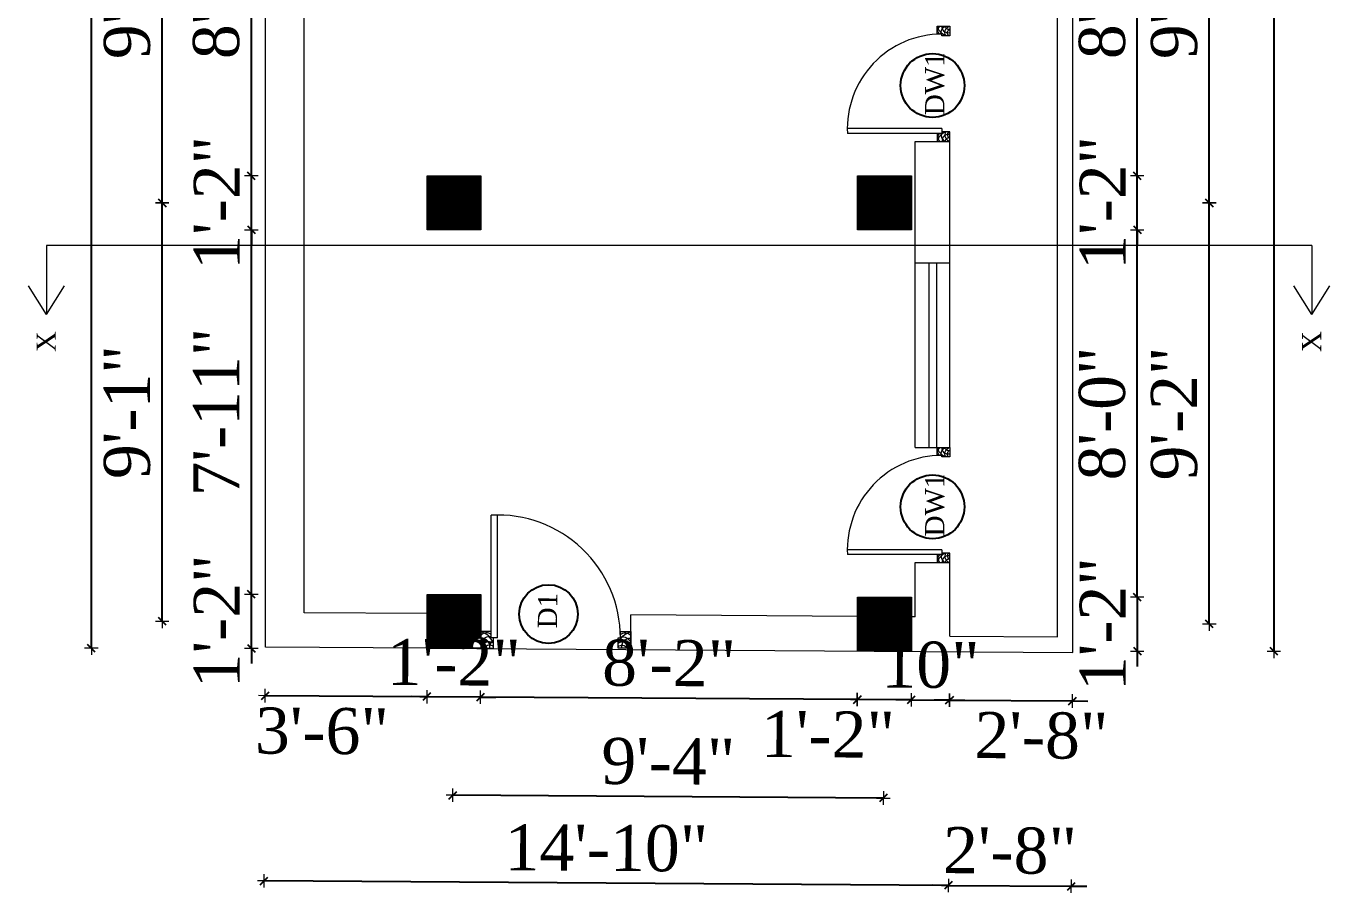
# Model space of a CAD drawing. Header units: inches. Extents: x 4069 to 291496, y -47643 to 12535.
# Drawn here: x 31927.5 to 32266.7, y 2605.8 to 2831.4 of the extents above; entities that cross this region are included whole.
import ezdxf

# ---------------------------------------------------------------- set-up
doc = ezdxf.new("R2010")
doc.units = ezdxf.units.IN
doc.header["$LTSCALE"] = 5
doc.header["$MEASUREMENT"] = 0
for name, color, linetype, lineweight in [('A-WALL', 7, 'Continuous', 9), ('Dimension', 7, 'Continuous', 18), ('DOOR', 62, 'Continuous', 0)]:
    doc.layers.add(name, color=color, linetype=linetype, lineweight=lineweight)
doc.layers.add('dim line', color=7, linetype='Continuous', lineweight=15, true_color=0xfab2b2)
doc.layers.add('TEXT', color=6, linetype='Continuous')
doc.layers.add('WALL', color=7, linetype='Continuous')
doc.styles.add('ordinary', font='times.ttf')
doc.dimstyles.new('Copy of 96', dxfattribs={"dimtxt": 7, "dimasz": 4, "dimexe": 0.5, "dimexo": 0.5, "dimgap": 3, "dimtad": 1, "dimdec": 1, "dimzin": 11, "dimdsep": 46, "dimlunit": 4, "dimtxsty": 'ordinary', "dimblk": 'OBLIQUE', "dimcen": 0.09, "dimse1": 1, "dimse2": 1, "dimclrt": 6, "dimazin": 0, "dimtfac": 1, "dimtdec": 1, "dimtix": 1, "dimtmove": 2, "dimatfit": 3, "dimldrblk": 'leader', "dimfxl": 0.5, "dimfxlon": 1, "dimtolj": 1, "dimtzin": 0, "dimarcsym": 0})
pattern_1 = [(135, (33647.55626, -21643.7062), (-0.08838834765, -0.08838834765), [])]

# ---------------------------------------------------------------- blocks, each defined once
blk = doc.blocks.new('A$C27B36B59')
at = {"layer": 'DOOR'}
for p, q in [((0, 4), (0, 0)), ((2.5, 4), (0, 4)), ((2.5, 2.5), (2.5, 4)), ((0, 0), (3, 0)), ((3, 2.5), (2.5, 2.5)), ((3, 0), (3, 2.5))]:
    blk.add_line(p, q, dxfattribs=at)
for centre, radius, start, end in [((-1.4, -0.54), 4.75, 22.1411, 72.838), ((1.34, 2.09), 1.64, 45.138, 144.8948), ((2.21, 0.3), 2.49, 83.3149, 152.658), ((0.13, 0.37), 2.05, 349.4875, 93.6805), ((1.96, -0.47), 2.01, 58.7447, 166.495), ((-0.06, 0.32), 1.13, 343.542, 86.947), ((2.08, -0.4), 1.17, 38.2816, 160.1519)]:
    blk.add_arc(centre, radius, start, end, dxfattribs=at)
blk = doc.blocks.new('D2')
at = {"layer": 'DOOR'}
for p, q in [((74473.95, 24047.59), (74473.95, 24018.09)), ((74473.95, 24047.59), (74475.45, 24047.59)), ((74475.45, 24047.59), (74475.45, 24018.13))]:
    blk.add_line(p, q, dxfattribs=at)
blk.add_arc((74473.95, 24047.59), 29.5, 180, 272.9146, dxfattribs=at)
at = {"layer": 'DOOR', "xscale": -1, "rotation": 180}
blk.add_blockref('A$C27B36B59', (74441.95, 24050.09), dxfattribs=at)
at = {"layer": 'DOOR', "rotation": 180}
blk.add_blockref('A$C27B36B59', (74477.95, 24050.09), dxfattribs=at)
blk = doc.blocks.new('oblique')
at = {"color": 0, "lineweight": -2}
blk.add_line((0.25, 0.25), (-0.25, -0.25), dxfattribs=at)
at = {"layer": 'dim line', "lineweight": 9}
for p, q in [((-0.4375, 0), (0.4375, 0)), ((0, 0.4375), (0, -0.4375))]:
    blk.add_line(p, q, dxfattribs=at)
blk = doc.blocks.new('*D1036')
at = {"layer": 'A-WALL', "color": 0, "lineweight": -2, "ltscale": 50, "transparency": 16777216}
for p, q in [((32216.59, 2682.75), (32216.59, 2686.75)), ((32216.59, 2682.75), (32216.59, 2668.75)), ((32216.59, 2668.75), (32216.59, 2664.75))]:
    blk.add_line(p, q, dxfattribs=at)
at = {"layer": 'Defpoints', "color": 0, "ltscale": 50, "transparency": 16777216}
for p in [(32157.84, 2682.75, -58.17), (32157.84, 2668.75, -58.17), (32216.59, 2668.75)]:
    blk.add_point(p, dxfattribs=at)
at = {"layer": 'A-WALL', "color": 0, "lineweight": -2, "ltscale": 50, "transparency": 16777216, "xscale": 4, "yscale": 4, "zscale": 4}
for p, rotation in [((32216.59, 2682.75), 270), ((32216.59, 2668.75), 90)]:
    blk.add_blockref('oblique', p, dxfattribs=dict(at, rotation=rotation))
at = {"layer": 'A-WALL', "color": 6, "ltscale": 50, "transparency": 16777216, "insert": (32207.59, 2675.75), "char_height": 12, "attachment_point": 5, "rotation": 90, "style": 'ordinary'}
blk.add_mtext('\\A1;1\'-2"', dxfattribs=at)
blk = doc.blocks.new('_OBLIQUE')
at = {"color": 0, "linetype": 'ByBlock'}
blk.add_line((-0.5, -0.5), (0.5, 0.5), dxfattribs=at)
blk = doc.blocks.new('leader')
at = {"layer": 'Dimension'}
for p, q in [((0, -4.328), (0, 4.328)), ((-4.424, 0), (4.424, 0))]:
    blk.add_line(p, q, dxfattribs=at)
blk = doc.blocks.new('*D1037')
at = {"layer": 'A-WALL', "color": 0, "lineweight": -2, "ltscale": 5, "transparency": 16777216}
blk.add_line((32216.59, 2682.75), (32216.59, 2778.37), dxfattribs=at)
at = {"layer": 'Defpoints', "color": 0, "ltscale": 5, "transparency": 16777216}
for p in [(32157.84, 2778.37, -58.17), (32216.59, 2778.37), (32157.84, 2682.75, -58.17)]:
    blk.add_point(p, dxfattribs=at)
at = {"layer": 'A-WALL', "color": 0, "lineweight": -2, "ltscale": 5, "transparency": 16777216, "xscale": 4, "yscale": 4, "zscale": 4}
for p, rotation in [((32216.59, 2778.37), 90), ((32216.59, 2682.75), 270)]:
    blk.add_blockref('oblique', p, dxfattribs=dict(at, rotation=rotation))
at = {"layer": 'A-WALL', "color": 6, "ltscale": 5, "transparency": 16777216, "insert": (32207.49, 2730.56), "char_height": 12, "attachment_point": 5, "rotation": 90, "style": 'ordinary'}
blk.add_mtext('\\A1;8\'-0"', dxfattribs=at)
blk = doc.blocks.new('*D1038')
at = {"layer": 'A-WALL', "color": 0, "lineweight": -2, "ltscale": 5, "transparency": 16777216}
for p, q in [((32216.59, 2792.37), (32216.59, 2796.37)), ((32216.59, 2778.37), (32216.59, 2792.37)), ((32216.59, 2778.37), (32216.59, 2774.37))]:
    blk.add_line(p, q, dxfattribs=at)
at = {"layer": 'Defpoints', "color": 0, "ltscale": 5, "transparency": 16777216}
for p in [(32157.84, 2792.37, -58.17), (32216.59, 2792.37), (32157.84, 2778.37, -58.17)]:
    blk.add_point(p, dxfattribs=at)
at = {"layer": 'A-WALL', "color": 0, "lineweight": -2, "ltscale": 5, "transparency": 16777216, "xscale": 4, "yscale": 4, "zscale": 4}
for p, rotation in [((32216.59, 2792.37), 270), ((32216.59, 2778.37), 90)]:
    blk.add_blockref('oblique', p, dxfattribs=dict(at, rotation=rotation))
at = {"layer": 'A-WALL', "color": 6, "ltscale": 5, "transparency": 16777216, "insert": (32207.59, 2785.37), "char_height": 12, "attachment_point": 5, "rotation": 90, "style": 'ordinary'}
blk.add_mtext('\\A1;1\'-2"', dxfattribs=at)
blk = doc.blocks.new('*D1039')
at = {"layer": 'A-WALL', "color": 0, "lineweight": -2, "ltscale": 5, "transparency": 16777216}
blk.add_line((32216.59, 2792.37), (32216.59, 2887.99), dxfattribs=at)
at = {"layer": 'Defpoints', "color": 0, "ltscale": 5, "transparency": 16777216}
for p in [(32157.84, 2887.99, -58.17), (32216.59, 2887.99), (32157.84, 2792.37, -58.17)]:
    blk.add_point(p, dxfattribs=at)
at = {"layer": 'A-WALL', "color": 0, "lineweight": -2, "ltscale": 5, "transparency": 16777216, "xscale": 4, "yscale": 4, "zscale": 4}
for p, rotation in [((32216.59, 2887.99), 90), ((32216.59, 2792.37), 270)]:
    blk.add_blockref('oblique', p, dxfattribs=dict(at, rotation=rotation))
at = {"layer": 'A-WALL', "color": 6, "ltscale": 5, "transparency": 16777216, "insert": (32207.49, 2840.18), "char_height": 12, "attachment_point": 5, "rotation": 90, "style": 'ordinary'}
blk.add_mtext('\\A1;8\'-0"', dxfattribs=at)
blk = doc.blocks.new('*D930')
at = {"layer": 'A-WALL', "color": 0, "lineweight": -2, "ltscale": 5, "transparency": 16777216}
blk.add_line((32235.34, 2675.75), (32235.34, 2785.37), dxfattribs=at)
at = {"layer": 'Defpoints', "color": 0, "ltscale": 5, "transparency": 16777216}
for p in [(32150.84, 2785.37, -58.17), (32235.34, 2785.37), (32150.84, 2675.75, -58.17)]:
    blk.add_point(p, dxfattribs=at)
at = {"layer": 'A-WALL', "color": 0, "lineweight": -2, "ltscale": 5, "transparency": 16777216, "xscale": 4, "yscale": 4, "zscale": 4}
for p, rotation in [((32235.34, 2785.37), 90), ((32235.34, 2675.75), 270)]:
    blk.add_blockref('oblique', p, dxfattribs=dict(at, rotation=rotation))
at = {"layer": 'A-WALL', "color": 6, "ltscale": 5, "transparency": 16777216, "insert": (32226.22, 2730.56), "char_height": 12, "attachment_point": 5, "rotation": 90, "style": 'ordinary'}
blk.add_mtext('\\A1;9\'-2"', dxfattribs=at)
blk = doc.blocks.new('*D1043')
at = {"layer": 'A-WALL', "color": 0, "lineweight": -2, "ltscale": 5, "transparency": 16777216}
blk.add_line((32235.34, 2785.37), (32235.34, 2894.99), dxfattribs=at)
at = {"layer": 'Defpoints', "color": 0, "ltscale": 5, "transparency": 16777216}
for p in [(32150.84, 2894.99, -58.17), (32235.34, 2894.99), (32150.84, 2785.37, -58.17)]:
    blk.add_point(p, dxfattribs=at)
at = {"layer": 'A-WALL', "color": 0, "lineweight": -2, "ltscale": 5, "transparency": 16777216, "xscale": 4, "yscale": 4, "zscale": 4}
for p, rotation in [((32235.34, 2894.99), 90), ((32235.34, 2785.37), 270)]:
    blk.add_blockref('oblique', p, dxfattribs=dict(at, rotation=rotation))
at = {"layer": 'A-WALL', "color": 6, "ltscale": 5, "transparency": 16777216, "insert": (32226.22, 2840.18), "char_height": 12, "attachment_point": 5, "rotation": 90, "style": 'ordinary'}
blk.add_mtext('\\A1;9\'-2"', dxfattribs=at)
blk = doc.blocks.new('*D931')
at = {"layer": 'A-WALL', "color": 0, "lineweight": -2, "ltscale": 5, "transparency": 16777216}
blk.add_line((32252.15, 3082.33), (32252.15, 2668.66), dxfattribs=at)
at = {"layer": 'Defpoints', "color": 0, "ltscale": 5, "transparency": 16777216}
for p in [(32047.5, 3082.33, -58), (32157.84, 2668.66, -58.17), (32252.15, 2668.66)]:
    blk.add_point(p, dxfattribs=at)
at = {"layer": 'A-WALL', "color": 0, "lineweight": -2, "ltscale": 5, "transparency": 16777216, "xscale": 4, "yscale": 4, "zscale": 4}
for p, rotation in [((32252.15, 3082.33), 90), ((32252.15, 2668.66), 270)]:
    blk.add_blockref('oblique', p, dxfattribs=dict(at, rotation=rotation))
at = {"layer": 'A-WALL', "color": 6, "ltscale": 5, "transparency": 16777216, "insert": (32243.05, 2875.49), "char_height": 12, "attachment_point": 5, "rotation": 90, "style": 'ordinary'}
blk.add_mtext('\\A1;34\'-6"', dxfattribs=at)
blk = doc.blocks.new('*D1045')
at = {"layer": 'A-WALL', "color": 0, "lineweight": -2, "ltscale": 50, "transparency": 16777216}
for p, q in [((31986.13, 2683.48), (31986.13, 2687.48)), ((31986.13, 2669.48), (31986.13, 2683.48)), ((31986.13, 2669.48), (31986.13, 2665.48))]:
    blk.add_line(p, q, dxfattribs=at)
at = {"layer": 'Defpoints', "color": 0, "ltscale": 50, "transparency": 16777216}
for p in [(31986.13, 2683.48), (32031.84, 2683.48, -58.17), (32031.84, 2669.48, -58.17)]:
    blk.add_point(p, dxfattribs=at)
at = {"layer": 'A-WALL', "color": 0, "lineweight": -2, "ltscale": 50, "transparency": 16777216, "xscale": 4, "yscale": 4, "zscale": 4}
for p, rotation in [((31986.13, 2683.48), 270), ((31986.13, 2669.48), 90)]:
    blk.add_blockref('oblique', p, dxfattribs=dict(at, rotation=rotation))
at = {"layer": 'A-WALL', "color": 6, "ltscale": 50, "transparency": 16777216, "insert": (31977.13, 2676.48), "char_height": 12, "attachment_point": 5, "rotation": 90, "style": 'ordinary'}
blk.add_mtext('\\A1;1\'-2"', dxfattribs=at)
blk = doc.blocks.new('*D1046')
at = {"layer": 'A-WALL', "color": 0, "lineweight": -2, "ltscale": 5, "transparency": 16777216}
blk.add_line((31986.13, 2683.48), (31986.13, 2778.37), dxfattribs=at)
at = {"layer": 'Defpoints', "color": 0, "ltscale": 5, "transparency": 16777216}
for p in [(31986.13, 2778.37), (32031.84, 2778.37, -58.17), (32031.84, 2683.48, -58.17)]:
    blk.add_point(p, dxfattribs=at)
at = {"layer": 'A-WALL', "color": 0, "lineweight": -2, "ltscale": 5, "transparency": 16777216, "xscale": 4, "yscale": 4, "zscale": 4}
for p, rotation in [((31986.13, 2778.37), 90), ((31986.13, 2683.48), 270)]:
    blk.add_blockref('oblique', p, dxfattribs=dict(at, rotation=rotation))
at = {"layer": 'A-WALL', "color": 6, "ltscale": 5, "transparency": 16777216, "insert": (31977, 2730.93), "char_height": 12, "attachment_point": 5, "rotation": 90, "style": 'ordinary'}
blk.add_mtext('\\A1;7\'-11"', dxfattribs=at)
blk = doc.blocks.new('*D932')
at = {"layer": 'A-WALL', "color": 0, "lineweight": -2, "ltscale": 5, "transparency": 16777216}
for p, q in [((31986.13, 2792.37), (31986.13, 2796.37)), ((31986.13, 2778.37), (31986.13, 2792.37)), ((31986.13, 2778.37), (31986.13, 2774.37))]:
    blk.add_line(p, q, dxfattribs=at)
at = {"layer": 'Defpoints', "color": 0, "ltscale": 5, "transparency": 16777216}
for p in [(31986.13, 2792.37), (32031.84, 2792.37, -58.17), (32031.84, 2778.37, -58.17)]:
    blk.add_point(p, dxfattribs=at)
at = {"layer": 'A-WALL', "color": 0, "lineweight": -2, "ltscale": 5, "transparency": 16777216, "xscale": 4, "yscale": 4, "zscale": 4}
for p, rotation in [((31986.13, 2792.37), 270), ((31986.13, 2778.37), 90)]:
    blk.add_blockref('oblique', p, dxfattribs=dict(at, rotation=rotation))
at = {"layer": 'A-WALL', "color": 6, "ltscale": 5, "transparency": 16777216, "insert": (31977.13, 2785.37), "char_height": 12, "attachment_point": 5, "rotation": 90, "style": 'ordinary'}
blk.add_mtext('\\A1;1\'-2"', dxfattribs=at)
blk = doc.blocks.new('*D1047')
at = {"layer": 'A-WALL', "color": 0, "lineweight": -2, "ltscale": 5, "transparency": 16777216}
blk.add_line((31986.13, 2792.37), (31986.13, 2887.99), dxfattribs=at)
at = {"layer": 'Defpoints', "color": 0, "ltscale": 5, "transparency": 16777216}
for p in [(31986.13, 2887.99), (32031.84, 2887.99, -58.17), (32031.84, 2792.37, -58.17)]:
    blk.add_point(p, dxfattribs=at)
at = {"layer": 'A-WALL', "color": 0, "lineweight": -2, "ltscale": 5, "transparency": 16777216, "xscale": 4, "yscale": 4, "zscale": 4}
for p, rotation in [((31986.13, 2887.99), 90), ((31986.13, 2792.37), 270)]:
    blk.add_blockref('oblique', p, dxfattribs=dict(at, rotation=rotation))
at = {"layer": 'A-WALL', "color": 6, "ltscale": 5, "transparency": 16777216, "insert": (31977.02, 2840.18), "char_height": 12, "attachment_point": 5, "rotation": 90, "style": 'ordinary'}
blk.add_mtext('\\A1;8\'-0"', dxfattribs=at)
blk = doc.blocks.new('*D934')
at = {"layer": 'A-WALL', "color": 0, "lineweight": -2, "ltscale": 5, "transparency": 16777216}
blk.add_line((31962.93, 2676.48), (31962.93, 2785.37), dxfattribs=at)
at = {"layer": 'Defpoints', "color": 0, "ltscale": 5, "transparency": 16777216}
for p in [(31962.93, 2785.37), (32038.84, 2785.37, -58.17), (32038.84, 2676.48, -58.17)]:
    blk.add_point(p, dxfattribs=at)
at = {"layer": 'A-WALL', "color": 0, "lineweight": -2, "ltscale": 5, "transparency": 16777216, "xscale": 4, "yscale": 4, "zscale": 4}
for p, rotation in [((31962.93, 2785.37), 90), ((31962.93, 2676.48), 270)]:
    blk.add_blockref('oblique', p, dxfattribs=dict(at, rotation=rotation))
at = {"layer": 'A-WALL', "color": 6, "ltscale": 5, "transparency": 16777216, "insert": (31953.81, 2730.93), "char_height": 12, "attachment_point": 5, "rotation": 90, "style": 'ordinary'}
blk.add_mtext('\\A1;9\'-1"', dxfattribs=at)
blk = doc.blocks.new('*D1050')
at = {"layer": 'A-WALL', "color": 0, "lineweight": -2, "ltscale": 5, "transparency": 16777216}
blk.add_line((31962.93, 2785.37), (31962.93, 2894.99), dxfattribs=at)
at = {"layer": 'Defpoints', "color": 0, "ltscale": 5, "transparency": 16777216}
for p in [(31962.93, 2894.99), (32038.84, 2894.99, -58.17), (32038.84, 2785.37, -58.17)]:
    blk.add_point(p, dxfattribs=at)
at = {"layer": 'A-WALL', "color": 0, "lineweight": -2, "ltscale": 5, "transparency": 16777216, "xscale": 4, "yscale": 4, "zscale": 4}
for p, rotation in [((31962.93, 2894.99), 90), ((31962.93, 2785.37), 270)]:
    blk.add_blockref('oblique', p, dxfattribs=dict(at, rotation=rotation))
at = {"layer": 'A-WALL', "color": 6, "ltscale": 5, "transparency": 16777216, "insert": (31953.81, 2840.18), "char_height": 12, "attachment_point": 5, "rotation": 90, "style": 'ordinary'}
blk.add_mtext('\\A1;9\'-2"', dxfattribs=at)
blk = doc.blocks.new('*D935')
at = {"layer": 'A-WALL', "color": 0, "lineweight": -2, "ltscale": 5, "transparency": 16777216}
blk.add_line((31944.5, 2669.48), (31944.5, 3082.33), dxfattribs=at)
at = {"layer": 'Defpoints', "color": 0, "ltscale": 5, "transparency": 16777216}
for p in [(31944.5, 3082.33), (32047.5, 3082.33, -58), (32031.84, 2669.48, -58.17)]:
    blk.add_point(p, dxfattribs=at)
at = {"layer": 'A-WALL', "color": 0, "lineweight": -2, "ltscale": 5, "transparency": 16777216, "xscale": 4, "yscale": 4, "zscale": 4}
for p, rotation in [((31944.5, 3082.33), 90), ((31944.5, 2669.48), 270)]:
    blk.add_blockref('oblique', p, dxfattribs=dict(at, rotation=rotation))
at = {"layer": 'A-WALL', "color": 6, "ltscale": 5, "transparency": 16777216, "insert": (31935.4, 2875.91), "char_height": 12, "attachment_point": 5, "rotation": 90, "style": 'ordinary'}
blk.add_mtext('\\A1;34\'-5"', dxfattribs=at)
blk = doc.blocks.new('*D936')
at = {"layer": 'A-WALL', "color": 0, "lineweight": -2, "ltscale": 50, "transparency": 16777216}
blk.add_line((32157.75, 2656.03), (32143.75, 2656.13), dxfattribs=at)
at = {"layer": 'Defpoints', "color": 0, "ltscale": 50, "transparency": 16777216}
for p in [(32143.84, 2668.75, -58.17), (32157.84, 2668.66, -58.17), (32143.75, 2656.13)]:
    blk.add_point(p, dxfattribs=at)
at = {"layer": 'A-WALL', "color": 0, "lineweight": -2, "ltscale": 50, "transparency": 16777216, "xscale": 4, "yscale": 4, "zscale": 4}
for p, rotation in [((32143.75, 2656.13), 179.6259071472626), ((32157.75, 2656.03), 359.6259071472626)]:
    blk.add_blockref('oblique', p, dxfattribs=dict(at, rotation=rotation))
at = {"layer": 'A-WALL', "color": 6, "ltscale": 50, "transparency": 16777216, "insert": (32136.14, 2647.08), "char_height": 12, "attachment_point": 5, "rotation": 359.6259, "style": 'ordinary'}
blk.add_mtext('\\A1;1\'-2"', dxfattribs=at)
blk = doc.blocks.new('*D937')
at = {"layer": 'A-WALL', "color": 0, "lineweight": -2, "ltscale": 5, "transparency": 16777216}
blk.add_line((32143.75, 2656.13), (32045.75, 2656.76), dxfattribs=at)
at = {"layer": 'Defpoints', "color": 0, "ltscale": 5, "transparency": 16777216}
for p in [(32045.84, 2669.48, -58.17), (32143.84, 2668.75, -58.17), (32045.75, 2656.76)]:
    blk.add_point(p, dxfattribs=at)
at = {"layer": 'A-WALL', "color": 0, "lineweight": -2, "ltscale": 5, "transparency": 16777216, "xscale": 4, "yscale": 4, "zscale": 4}
for p, rotation in [((32045.75, 2656.76), 179.6259071471166), ((32143.75, 2656.13), 359.6259071471167)]:
    blk.add_blockref('oblique', p, dxfattribs=dict(at, rotation=rotation))
at = {"layer": 'A-WALL', "color": 6, "ltscale": 5, "transparency": 16777216, "insert": (32094.81, 2665.55), "char_height": 12, "attachment_point": 5, "rotation": 359.6259, "style": 'ordinary'}
blk.add_mtext('\\A1;8\'-2"', dxfattribs=at)
blk = doc.blocks.new('*D1052')
at = {"layer": 'A-WALL', "color": 0, "lineweight": -2, "ltscale": 5, "transparency": 16777216}
for p, q in [((32031.75, 2656.86), (32027.75, 2656.88)), ((32045.75, 2656.76), (32031.75, 2656.86)), ((32045.75, 2656.76), (32049.75, 2656.74))]:
    blk.add_line(p, q, dxfattribs=at)
at = {"layer": 'Defpoints', "color": 0, "ltscale": 5, "transparency": 16777216}
for p in [(32031.84, 2669.48, -58.17), (32045.84, 2669.48, -58.17), (32031.75, 2656.86)]:
    blk.add_point(p, dxfattribs=at)
at = {"layer": 'A-WALL', "color": 0, "lineweight": -2, "ltscale": 5, "transparency": 16777216, "xscale": 4, "yscale": 4, "zscale": 4}
for p, rotation in [((32031.75, 2656.86), 359.6259071471167), ((32045.75, 2656.76), 179.6259071471166)]:
    blk.add_blockref('oblique', p, dxfattribs=dict(at, rotation=rotation))
at = {"layer": 'A-WALL', "color": 6, "ltscale": 5, "transparency": 16777216, "insert": (32038.81, 2665.81), "char_height": 12, "attachment_point": 5, "rotation": 359.6259, "style": 'ordinary'}
blk.add_mtext('\\A1;1\'-2"', dxfattribs=at)
blk = doc.blocks.new('*D938')
at = {"layer": 'A-WALL', "color": 0, "lineweight": -2, "ltscale": 5, "transparency": 16777216}
blk.add_line((32150.54, 2630.5), (32038.54, 2631.23), dxfattribs=at)
at = {"layer": 'Defpoints', "color": 0, "ltscale": 5, "transparency": 16777216}
for p in [(32038.84, 2676.48, -58.17), (32150.84, 2675.75, -58.17), (32038.54, 2631.23)]:
    blk.add_point(p, dxfattribs=at)
at = {"layer": 'A-WALL', "color": 0, "lineweight": -2, "ltscale": 5, "transparency": 16777216, "xscale": 4, "yscale": 4, "zscale": 4}
for p, rotation in [((32038.54, 2631.23), 179.6259071471166), ((32150.54, 2630.5), 359.6259071471167)]:
    blk.add_blockref('oblique', p, dxfattribs=dict(at, rotation=rotation))
at = {"layer": 'A-WALL', "color": 6, "ltscale": 5, "transparency": 16777216, "insert": (32094.6, 2639.98), "char_height": 12, "attachment_point": 5, "rotation": 359.6259, "style": 'ordinary'}
blk.add_mtext('\\A1;9\'-4"', dxfattribs=at)
blk = doc.blocks.new('*D939')
at = {"layer": 'A-WALL', "color": 0, "lineweight": -2, "ltscale": 5, "transparency": 16777216}
blk.add_line((32167.44, 2607.77), (31989.44, 2608.93), dxfattribs=at)
at = {"layer": 'Defpoints', "color": 0, "ltscale": 5, "transparency": 16777216}
for p in [(31989.84, 2669.76, -58.17), (32167.84, 2668.59, -58.17), (31989.44, 2608.93)]:
    blk.add_point(p, dxfattribs=at)
at = {"layer": 'A-WALL', "color": 0, "lineweight": -2, "ltscale": 5, "transparency": 16777216, "xscale": 4, "yscale": 4, "zscale": 4}
for p, rotation in [((31989.44, 2608.93), 179.6259071471166), ((32167.44, 2607.77), 359.6259071471167)]:
    blk.add_blockref('oblique', p, dxfattribs=dict(at, rotation=rotation))
at = {"layer": 'A-WALL', "color": 6, "ltscale": 5, "transparency": 16777216, "insert": (32078.5, 2617.45), "char_height": 12, "attachment_point": 5, "rotation": 359.6259, "style": 'ordinary'}
blk.add_mtext('\\A1;14\'-10"', dxfattribs=at)
blk = doc.blocks.new('*D1058')
at = {"layer": 'A-WALL', "color": 0, "lineweight": -2, "ltscale": 5, "transparency": 16777216}
blk.add_line((32031.75, 2656.86), (31989.75, 2657.13), dxfattribs=at)
at = {"layer": 'Defpoints', "color": 0, "ltscale": 5, "transparency": 16777216}
for p in [(31989.84, 2669.76), (32031.84, 2669.48, -58.17), (31989.75, 2657.13)]:
    blk.add_point(p, dxfattribs=at)
at = {"layer": 'A-WALL', "color": 0, "lineweight": -2, "ltscale": 5, "transparency": 16777216, "xscale": 4, "yscale": 4, "zscale": 4}
for p, rotation in [((31989.75, 2657.13), 179.6259071471166), ((32031.75, 2656.86), 359.6259071471167)]:
    blk.add_blockref('oblique', p, dxfattribs=dict(at, rotation=rotation))
at = {"layer": 'A-WALL', "color": 6, "ltscale": 5, "transparency": 16777216, "insert": (32004.5, 2647.89), "char_height": 12, "attachment_point": 5, "rotation": 359.6259, "style": 'ordinary'}
blk.add_mtext('\\A1;3\'-6"', dxfattribs=at)
blk = doc.blocks.new('*D946')
at = {"layer": 'A-WALL', "color": 0, "lineweight": -2, "ltscale": 5, "transparency": 16777216}
for p, q in [((32157.75, 2656.03), (32153.75, 2656.06)), ((32157.75, 2656.03), (32167.75, 2655.97)), ((32167.75, 2655.97), (32171.75, 2655.94))]:
    blk.add_line(p, q, dxfattribs=at)
at = {"layer": 'Defpoints', "color": 0, "ltscale": 5, "transparency": 16777216}
for p in [(32157.84, 2668.66, -58.17), (32167.84, 2668.59, -58.17), (32167.75, 2655.97)]:
    blk.add_point(p, dxfattribs=at)
at = {"layer": 'A-WALL', "color": 0, "lineweight": -2, "ltscale": 5, "transparency": 16777216, "xscale": 4, "yscale": 4, "zscale": 4}
for p, rotation in [((32157.75, 2656.03), 359.6259071471167), ((32167.75, 2655.97), 179.6259071471166)]:
    blk.add_blockref('oblique', p, dxfattribs=dict(at, rotation=rotation))
at = {"layer": 'A-WALL', "color": 6, "ltscale": 5, "transparency": 16777216, "insert": (32162.81, 2665.1), "char_height": 12, "attachment_point": 5, "rotation": 359.6259, "style": 'ordinary'}
blk.add_mtext('\\A1;10"', dxfattribs=at)
blk = doc.blocks.new('*D1060')
at = {"layer": 'A-WALL', "color": 0, "lineweight": -2, "ltscale": 5, "transparency": 16777216}
for p, q in [((32167.75, 2655.97), (32163.75, 2655.99)), ((32167.75, 2655.97), (32199.75, 2655.76)), ((32199.75, 2655.76), (32203.75, 2655.73))]:
    blk.add_line(p, q, dxfattribs=at)
at = {"layer": 'Defpoints', "color": 0, "ltscale": 5, "transparency": 16777216}
for p in [(32167.84, 2668.59, -58.17), (32199.84, 2668.39), (32199.75, 2655.76)]:
    blk.add_point(p, dxfattribs=at)
at = {"layer": 'A-WALL', "color": 0, "lineweight": -2, "ltscale": 5, "transparency": 16777216, "xscale": 4, "yscale": 4, "zscale": 4}
for p, rotation in [((32167.75, 2655.97), 359.6259071471167), ((32199.75, 2655.76), 179.6259071471166)]:
    blk.add_blockref('oblique', p, dxfattribs=dict(at, rotation=rotation))
at = {"layer": 'A-WALL', "color": 6, "ltscale": 5, "transparency": 16777216, "insert": (32191.67, 2646.71), "char_height": 12, "attachment_point": 5, "rotation": 359.6259, "style": 'ordinary'}
blk.add_mtext('\\A1;2\'-8"', dxfattribs=at)
blk = doc.blocks.new('*D952')
at = {"layer": 'A-WALL', "color": 0, "lineweight": -2, "ltscale": 5, "transparency": 16777216}
for p, q in [((32167.44, 2607.77), (32163.44, 2607.8)), ((32167.44, 2607.77), (32199.44, 2607.56)), ((32199.44, 2607.56), (32203.44, 2607.53))]:
    blk.add_line(p, q, dxfattribs=at)
at = {"layer": 'Defpoints', "color": 0, "ltscale": 5, "transparency": 16777216}
for p in [(32167.84, 2668.59, -58.17), (32199.84, 2668.39, -58.17), (32199.44, 2607.56)]:
    blk.add_point(p, dxfattribs=at)
at = {"layer": 'A-WALL', "color": 0, "lineweight": -2, "ltscale": 5, "transparency": 16777216, "xscale": 4, "yscale": 4, "zscale": 4}
for p, rotation in [((32167.44, 2607.77), 359.6259071471167), ((32199.44, 2607.56), 179.6259071471166)]:
    blk.add_blockref('oblique', p, dxfattribs=dict(at, rotation=rotation))
at = {"layer": 'A-WALL', "color": 6, "ltscale": 5, "transparency": 16777216, "insert": (32183.5, 2616.77), "char_height": 12, "attachment_point": 5, "rotation": 359.6259, "style": 'ordinary'}
blk.add_mtext('\\A1;2\'-8"', dxfattribs=at)

msp = doc.modelspace()

# ---------------------------------------------------------------- hatches: boundary and pattern name
at = {"layer": 'A-WALL', "ltscale": 5}
h = msp.add_hatch(dxfattribs=at)
h.set_pattern_fill('ANSI31', color=256, angle=90)
h.set_pattern_definition(pattern_1)
h.paths.add_polyline_path([(32031.83512, 2792.37182), (32031.83512, 2778.37182), (32045.83512, 2778.37182), (32045.83512, 2792.37182)])
h = msp.add_hatch(dxfattribs=at)
h.set_pattern_fill('ANSI31', color=256, angle=90)
h.set_pattern_definition(pattern_1)
h.paths.add_polyline_path([(32157.83512, 2778.37182), (32157.83512, 2792.37182), (32143.83512, 2792.37182), (32143.83512, 2778.37182)])
h = msp.add_hatch(dxfattribs=at)
h.set_pattern_fill('ANSI31', color=256, angle=90)
h.set_pattern_definition(pattern_1)
h.paths.add_polyline_path([(32045.83512, 2683.48198), (32031.83512, 2683.48198), (32031.83512, 2669.48198), (32043.79007, 2669.48198, -1.09621959), (32048.20319, 2669.88797), (32048.54345, 2670.77624), (32048.54345, 2671.07132, 0.425392652), (32045.83512, 2669.48198, 0.362611496), (32045.83512, 2671.0481)])
h = msp.add_hatch(dxfattribs=at)
h.set_pattern_fill('ANSI31', color=256, angle=90)
h.set_pattern_definition(pattern_1)
h.paths.add_polyline_path([(32143.83512, 2668.7507), (32157.83512, 2668.7507), (32157.83512, 2682.7507), (32143.83512, 2682.7507)])

# ---------------------------------------------------------------- linework, layer by layer
for p, q in [((32199.83512, 2668.38506), (32199.83512, 2985.21953)), ((32195.83512, 2672.41127), (32195.83512, 2983.02578)), ((31989.83512, 2669.7562), (31989.83512, 2979.66711)), ((31999.83512, 2678.6911), (31999.83512, 2979.09312)), ((32158.83512, 2721.7507), (32158.83512, 2801.37182)), ((32158.83512, 2801.37182), (32167.83512, 2801.37182)), ((32167.83512, 2721.7507), (32167.83512, 2801.37182)), ((32262.039, 2774.31658), (31932.83512, 2774.31658)), ((31932.83512, 2774.31658), (31932.83512, 2756.31658)), ((32262.039, 2774.31658), (32262.039, 2756.31658)), ((32158.83512, 2769.7507), (32167.83512, 2769.7507)), ((32158.83512, 2769.7507), (32167.83512, 2769.7507)), ((32162.33512, 2769.7507), (32162.33512, 2721.7507)), ((32164.33512, 2769.7507), (32164.33512, 2721.7507)), ((31932.83512, 2756.31658), (31928.15591, 2763.74573)), ((31932.83512, 2756.31658), (31937.51432, 2763.74573)), ((32262.039, 2756.31658), (32257.35979, 2763.74573)), ((32262.039, 2756.31658), (32266.71821, 2763.74573)), ((32158.83512, 2721.7507), (32167.83512, 2721.7507)), ((32158.83512, 2677.65295), (32158.83512, 2691.7507)), ((32158.83512, 2691.7507), (32167.83512, 2691.7507)), ((32167.83512, 2672.59408), (32167.83512, 2691.7507)), ((32031.89388, 2678.48178), (31999.83512, 2678.6911)), ((32084.83499, 2669.13593), (32084.83499, 2678.13612)), ((32143.83512, 2677.75089), (32084.83499, 2678.13612)), ((32158.83512, 2677.65295), (32157.83512, 2677.65948)), ((32031.83512, 2669.48198), (31989.83512, 2669.7562)), ((32031.83512, 2669.48198), (32199.83512, 2668.38506)), ((32167.83512, 2672.59408), (32195.83512, 2672.41127))]:
    msp.add_line(p, q, dxfattribs=at)
at = {"layer": 'A-WALL', "ltscale": 5, "elevation": -58.16904}
for points in [[(32031.83512, 2778.37182), (32031.83512, 2792.37182), (32045.83512, 2792.37182), (32045.83512, 2778.37182)], [(32143.83512, 2778.37182), (32143.83512, 2792.37182), (32157.83512, 2792.37182), (32157.83512, 2778.37182)], [(32031.83512, 2669.48198), (32031.83512, 2683.48198), (32045.83512, 2683.48198), (32045.83512, 2669.48198)], [(32143.83512, 2668.7507), (32143.83512, 2682.7507), (32157.83512, 2682.7507), (32157.83512, 2668.7507)]]:
    msp.add_lwpolyline(points, close=True, dxfattribs=at)
at = {"layer": 'TEXT'}
for centre, radius in [((32163.33512, 2815.89805, -58.16904), 8.29786), ((32163.33512, 2706.27693, -58.16904), 8.29786), ((32063.43829, 2678.36573, -58.16904), 7.64038)]:
    msp.add_circle(centre, radius, dxfattribs=at)

# ---------------------------------------------------------------- block references
at = {"layer": 'WALL', "color": 2, "linetype": 'ByBlock'}
for p, xscale, yscale, zscale, rotation in [((12126.89685, 64863.84857, -58.16904), 0.8332999999984168, 0.8333000000000084, 0.8333, 270), ((12126.89685, 64754.22746, -58.16904), 0.8332999999984168, 0.8333000000000084, 0.8333, 270), ((112730.28228, 28723.74389, -58.16904), 1.083333333326322, 1.083333333326322, 1.083333333326322, 179.999999999982)]:
    msp.add_blockref('D2', p, dxfattribs=dict(at, xscale=xscale, yscale=yscale, zscale=zscale, rotation=rotation))

# ---------------------------------------------------------------- texts
at = {"layer": 'TEXT', "style": 'ordinary'}
for s, rotation, p in [('DW1', 90.0003881, (32166.39923, 2808.18563, -58.16904)), ('X', 90, (31935.24997, 2746.53487, -58.16904)), ('X', 90, (32264.45386, 2746.53487, -58.16904)), ('DW1', 90.0003881, (32166.39923, 2698.56452, -58.16904)), ('D1', 89.5142373, (32065.63954, 2674.63949, -58.16904))]:
    msp.add_text(s, height=5, rotation=rotation, dxfattribs=at).set_placement(p)

# ---------------------------------------------------------------- dimensions: what is measured, and where the dimension line sits
at = {"layer": 'A-WALL', "ltscale": 5}
for base, p1, p2, angle, picture, middle in [((31944.50001, 3082.32997), (32031.83512, 2669.48198, -58.16904), (32047.49588, 3082.32997, -58), 90, '*D935', (31935.39619, 2875.90597)), ((32252.15176, 2668.65929), (32047.49588, 3082.32997, -58), (32157.83512, 2668.65929, -58.16904), 90, '*D931', (32243.04794, 2875.49463)), ((31962.93281, 2894.99293), (32038.83512, 2785.37182, -58.16904), (32038.83512, 2894.99293, -58.16904), 90, '*D1050', (31953.81169, 2840.18237)), ((32235.3445, 2894.99293), (32150.83512, 2785.37182, -58.16904), (32150.83512, 2894.99293, -58.16904), 90, '*D1043', (32226.22338, 2840.18237)), ((31986.126, 2887.99293), (32031.83512, 2792.37182, -58.16904), (32031.83512, 2887.99293, -58.16904), 90, '*D1047', (31977.02217, 2840.18237)), ((32216.59171, 2887.99293), (32157.83512, 2792.37182, -58.16904), (32157.83512, 2887.99293, -58.16904), 90, '*D1039', (32207.48788, 2840.18237)), ((31986.126, 2792.37182), (32031.83512, 2778.37182, -58.16904), (32031.83512, 2792.37182, -58.16904), 90, '*D932', (31977.126, 2785.37182)), ((32216.59171, 2792.37182), (32157.83512, 2778.37182, -58.16904), (32157.83512, 2792.37182, -58.16904), 90, '*D1038', (32207.59171, 2785.37182)), ((31962.93281, 2785.37182), (32038.83512, 2676.48198, -58.16904), (32038.83512, 2785.37182, -58.16904), 90, '*D934', (31953.81169, 2730.9269)), ((32235.3445, 2785.37182), (32150.83512, 2675.7507, -58.16904), (32150.83512, 2785.37182, -58.16904), 90, '*D930', (32226.22338, 2730.56126)), ((31986.126, 2778.37182), (32031.83512, 2683.48198, -58.16904), (32031.83512, 2778.37182, -58.16904), 90, '*D1046', (31977.00487, 2730.9269)), ((32216.59171, 2778.37182), (32157.83512, 2682.7507, -58.16904), (32157.83512, 2778.37182, -58.16904), 90, '*D1037', (32207.48788, 2730.56126)), ((32038.53963, 2631.22691), (32150.83512, 2675.7507, -58.16904), (32038.83512, 2676.48198, -58.16904), 359.6259071, '*D938', (32094.59919, 2639.9822)), ((32031.75268, 2656.85636), (32045.83512, 2669.48198, -58.16904), (32031.83512, 2669.48198, -58.16904), 359.6259071, '*D1052', (32038.81114, 2665.81047)), ((32045.75208, 2656.76495), (32143.83512, 2668.7507, -58.16904), (32045.83512, 2669.48198, -58.16904), 359.6259071, '*D937', (32094.81182, 2665.54865)), ((32167.75268, 2655.96838), (32157.83512, 2668.65929, -58.16904), (32167.83512, 2668.594, -58.16904), 359.6259071, '*D946', (32162.81212, 2665.10466)), ((31989.43798, 2608.93173), (32167.83512, 2668.594, -58.16904), (31989.83512, 2669.7562, -58.16904), 359.6259071, '*D939', (32078.49742, 2617.45426)), ((32199.43798, 2607.56059), (32167.83512, 2668.594, -58.16904), (32199.83512, 2668.38506, -58.16904), 359.6259071, '*D952', (32183.49742, 2616.76869))]:
    dim = msp.add_linear_dim(base=base, p1=p1, p2=p2, angle=angle, dimstyle='Copy of 96', override={"dimtxt": 12, "dimdec": 0, "dimblk": 'oblique', "dimtdec": 0, "dimarcsym": 1}, dxfattribs=at)
    dim.commit()
    dim.dimension.update_dxf_attribs({"geometry": picture, "text_midpoint": middle})
at = {"layer": 'A-WALL', "ltscale": 50}
for base, p1, p2, picture, middle in [((31986.126, 2683.48198), (32031.83512, 2669.48198, -58.16904), (32031.83512, 2683.48198, -58.16904), '*D1045', (31977.126, 2676.48198)), ((32216.59171, 2668.7507), (32157.83512, 2682.7507, -58.16904), (32157.83512, 2668.7507, -58.16904), '*D1036', (32207.59171, 2675.7507))]:
    dim = msp.add_linear_dim(base=base, p1=p1, p2=p2, angle=90, dimstyle='Copy of 96', override={"dimtxt": 12, "dimdec": 0, "dimblk": 'oblique', "dimtdec": 0, "dimarcsym": 1}, dxfattribs=at)
    dim.commit()
    dim.dimension.update_dxf_attribs({"geometry": picture, "text_midpoint": middle})
at = {"layer": 'A-WALL', "ltscale": 5}
for base, p1, p2, picture, middle in [((31989.75268, 2657.13059), (32031.83512, 2669.48198, -58.16904), (31989.83512, 2669.7562), '*D1058', (32004.49884, 2647.88985)), ((32199.75268, 2655.75945), (32167.83512, 2668.594, -58.16904), (32199.83512, 2668.38506), '*D1060', (32191.67206, 2646.71458))]:
    dim = msp.add_linear_dim(base=base, p1=p1, p2=p2, angle=359.6259071, dimstyle='Copy of 96', override={"dimtxt": 12, "dimdec": 0, "dimblk": 'oblique', "dimtdec": 0, "dimarcsym": 1}, dxfattribs=at)
    dim.commit()
    dim.dimension.update_dxf_attribs({"geometry": picture, "text_midpoint": middle, "dimtype": 160})
at = {"layer": 'A-WALL', "ltscale": 50}
dim = msp.add_linear_dim(base=(32143.75268, 2656.12508), p1=(32157.83512, 2668.65929, -58.16904), p2=(32143.83512, 2668.7507, -58.16904), angle=179.6259071, dimstyle='Copy of 96', override={"dimtxt": 12, "dimdec": 0, "dimblk": 'oblique', "dimtdec": 0, "dimarcsym": 1}, dxfattribs=at)
dim.commit()
dim.dimension.update_dxf_attribs({"geometry": '*D936', "text_midpoint": (32136.14139, 2647.07957), "dimtype": 161})

doc.saveas('drawing.dxf')
